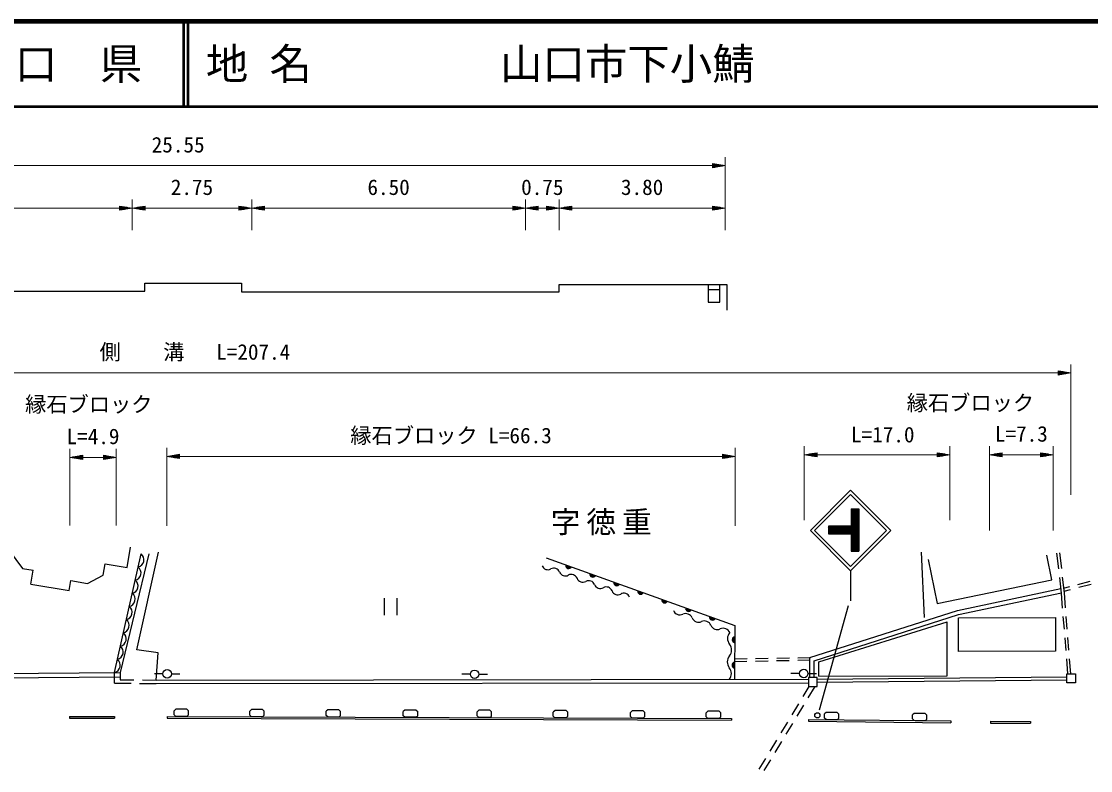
# Model space of a CAD drawing. Units: millimetres, scale not verified. Extents: x 40000 to 680000, y 20000 to 380000.
# Drawn here: x 348651 to 474601, y 291805 to 380000 of the extents above; entities that cross this region are included whole.
import ezdxf
from ezdxf.enums import TextEntityAlignment as Align

# ---------------------------------------------------------------- set-up
doc = ezdxf.new("R2010")
doc.units = ezdxf.units.MM
doc.header["$LTSCALE"] = 1000
for name, color, linetype, lineweight in [('M-BGD', 7, 'Continuous', 25), ('M-STR-HTXT', 7, 'Continuous', 13), ('M-STR-STRC', 7, 'Continuous', 25), ('M-STR-STRD', 7, 'Continuous', 25), ('M-TTL', 2, 'Continuous', 140), ('M-TTL-LINE', 7, 'Continuous', 50)]:
    doc.layers.add(name, color=color, linetype=linetype, lineweight=lineweight)
doc.layers.add('M-BGD-TXT', color=7, linetype='Continuous')
doc.layers.add('M-TTL-TXT', color=7, linetype='Continuous')
doc.styles.add('ＭＳ ゴシック', font='')
doc.styles.get('ＭＳ ゴシック').set_extended_font_data('MS Gothic')

msp = doc.modelspace()

# ---------------------------------------------------------------- hatches: boundary and pattern name
at = {"layer": 'M-STR-STRC'}
h = msp.add_hatch(dxfattribs=at)
h.set_pattern_fill('USER', color=256, style=0, pattern_type=2)
h.set_pattern_definition([(45, (961985, 443800), (-70.7128, 70.7128), []), (135, (961985, 443800), (-70.71634, -70.71634), [])])
h.paths.add_polyline_path([(443719, 319676), (443719, 320576), (446411, 320576), (446411, 322609), (447311, 322609), (447311, 317644), (446411, 317644), (446411, 319676)])

# ---------------------------------------------------------------- linework, layer by layer
at = {"layer": 'M-BGD'}
for p, q in [((430906, 348396), (429556, 348396)), ((361112, 315713), (361516, 318126)), ((455029, 309837), (454696, 317529)), ((471195, 315579), (470986, 317427)), ((358297, 314814), (358521, 316148)), ((358521, 316148), (361112, 315713)), ((359614, 303351), (362761, 317325)), ((455454, 316649), (456510, 311494)), ((470847, 315543), (470638, 317388)), ((349776, 313747), (350051, 315387)), ((349776, 313747), (354295, 312989)), ((354295, 312989), (354492, 314165)), ((354492, 314165), (356456, 313836)), ((356456, 313836), (358297, 314814)), ((471168, 312705), (470959, 314549)), ((471516, 312738), (471307, 314586)), ((473110, 313720), (474562, 314095)), ((473198, 313381), (474650, 313756)), ((458911, 310651), (471108, 313236)), ((459039, 310167), (471165, 312737)), ((471308, 310939), (471168, 312705)), ((471406, 313280), (472142, 313470)), ((471493, 312941), (472229, 313131)), ((471657, 310955), (471516, 312738)), ((391371, 312114), (391371, 310114)), ((392871, 312114), (392871, 310114)), ((441542, 305111), (458911, 310651)), ((442042, 304746), (459039, 310167)), ((471505, 308446), (471386, 309942)), ((471855, 308463), (471736, 309958)), ((442568, 304607), (457701, 309300)), ((457711, 302956), (457701, 309300)), ((471702, 305954), (471584, 307450)), ((472052, 305971), (471934, 307466)), ((432667, 304954), (434130, 304982)), ((435130, 305002), (436630, 305031)), ((437630, 305050), (439129, 305079)), ((440107, 304798), (441542, 304826)), ((440129, 305099), (441592, 305127)), ((441542, 302756), (441542, 305111)), ((471921, 303191), (471781, 304957)), ((472272, 303191), (472131, 304974)), ((432673, 304654), (434108, 304682)), ((435108, 304701), (436607, 304730)), ((437607, 304750), (439107, 304779)), ((442042, 302756), (442042, 304746)), ((442570, 302932), (442568, 304607)), ((314179, 302992), (360269, 303357)), ((314183, 302492), (360273, 302857)), ((359619, 302097), (359614, 303351)), ((360279, 302493), (361912, 302481)), ((362912, 302474), (364544, 302463)), ((365323, 303193), (364323, 303204)), ((364544, 302463), (441362, 302556)), ((366323, 303186), (367323, 303185)), ((401539, 303139), (400539, 303140)), ((402539, 303139), (403539, 303142)), ((440304, 303235), (439304, 303232)), ((441304, 303234), (442304, 303231)), ((442385, 302553), (471785, 302845)), ((442388, 302203), (471785, 302495)), ((442570, 302932), (457711, 302956)), ((359619, 302097), (361580, 302084)), ((362580, 302077), (364541, 302063)), ((364545, 302063), (441363, 302156)), ((440742, 300516), (441462, 301704)), ((441346, 300355), (442164, 301704)), ((366646, 298366), (366648, 298849)), ((366849, 299034), (366648, 298849)), ((368150, 299030), (366849, 299034)), ((368150, 299030), (368350, 298843)), ((368348, 298360), (368350, 298843)), ((375566, 298334), (375568, 298817)), ((375768, 299002), (375568, 298817)), ((377070, 298997), (375768, 299002)), ((377070, 298997), (377269, 298811)), ((377268, 298328), (377269, 298811)), ((384551, 298302), (384552, 298785)), ((384753, 298970), (384552, 298785)), ((386055, 298965), (384753, 298970)), ((386055, 298965), (386254, 298779)), ((386252, 298296), (386254, 298779)), ((393633, 298269), (393635, 298752)), ((393835, 298937), (393635, 298752)), ((395137, 298932), (393835, 298937)), ((395137, 298932), (395337, 298746)), ((395335, 298263), (395337, 298746)), ((402340, 298238), (402342, 298721)), ((402543, 298906), (402342, 298721)), ((403845, 298901), (402543, 298906)), ((403845, 298901), (404044, 298715)), ((404042, 298232), (404044, 298715)), ((411309, 298206), (411310, 298689)), ((411511, 298874), (411310, 298689)), ((412813, 298869), (411511, 298874)), ((412813, 298869), (413012, 298682)), ((413010, 298199), (413012, 298682)), ((420391, 298173), (420393, 298656)), ((420594, 298841), (420393, 298656)), ((421896, 298836), (420594, 298841)), ((421896, 298836), (422095, 298650)), ((422093, 298167), (422095, 298650)), ((429326, 298141), (429328, 298624)), ((429529, 298809), (429328, 298624)), ((430831, 298804), (429529, 298809)), ((430831, 298804), (431030, 298618)), ((431028, 298135), (431030, 298618)), ((439445, 298379), (440223, 299661)), ((440049, 298217), (440827, 299500)), ((443453, 298659), (443251, 298475)), ((444755, 298645), (443453, 298659)), ((444755, 298645), (444953, 298457)), ((453826, 298546), (453624, 298363)), ((455128, 298532), (453826, 298546)), ((455128, 298532), (455326, 298344)), ((366846, 298180), (366646, 298366)), ((368147, 298175), (366846, 298180)), ((368147, 298175), (368348, 298360)), ((375765, 298148), (375566, 298334)), ((377067, 298143), (375765, 298148)), ((377067, 298143), (377268, 298328)), ((384750, 298115), (384551, 298302)), ((386052, 298111), (384750, 298115)), ((386052, 298111), (386252, 298296)), ((393832, 298083), (393633, 298269)), ((395134, 298078), (393832, 298083)), ((395134, 298078), (395335, 298263)), ((402540, 298051), (402340, 298238)), ((403842, 298047), (402540, 298051)), ((403842, 298047), (404042, 298232)), ((411508, 298019), (411309, 298206)), ((412810, 298014), (411508, 298019)), ((412810, 298014), (413010, 298199)), ((420591, 297987), (420391, 298173)), ((421892, 297982), (420591, 297987)), ((421892, 297982), (422093, 298167)), ((429526, 297954), (429326, 298141)), ((430828, 297950), (429526, 297954)), ((430828, 297950), (431028, 298135)), ((438149, 296241), (438927, 297524)), ((438753, 296080), (439531, 297362)), ((443246, 297992), (443251, 298475)), ((443443, 297804), (443246, 297992)), ((444745, 297790), (443443, 297804)), ((444745, 297790), (444947, 297974)), ((444947, 297974), (444953, 298457)), ((453619, 297880), (453624, 298363)), ((453817, 297692), (453619, 297880)), ((455118, 297678), (453817, 297692)), ((455118, 297678), (455320, 297861)), ((455320, 297861), (455326, 298344)), ((436852, 294104), (437630, 295386)), ((437456, 293942), (438234, 295225)), ((435556, 291966), (436334, 293249)), ((436159, 291805), (436937, 293087))]:
    msp.add_line(p, q, dxfattribs=at)
for points in [[(302664, 343898), (302664, 348243), (325322, 348243), (325322, 349352), (326142, 349352), (326142, 348243), (363210, 348243), (363210, 349197), (374582, 349197), (374582, 348177), (411983, 348177), (411983, 349041), (431736, 349041), (431736, 346026)], [(429556, 349041), (429556, 346958), (430906, 346958), (430906, 349041)], [(347194, 317732), (348794, 315599), (350051, 315387)], [(364544, 302463), (364763, 305680), (362234, 306008), (364796, 317502)], [(363657, 317323), (360269, 303357), (360279, 302493)], [(410471, 316842), (432693, 308883), (432663, 302546)], [(456510, 311494), (470051, 314269), (469460, 317151)]]:
    msp.add_lwpolyline(points, dxfattribs=at)
for points in [[(470471, 305861), (459048, 305836), (459040, 309807), (470462, 309831)], [(441376, 301704), (442388, 301704), (442388, 302756), (441376, 302756)], [(472818, 302140), (471785, 302140), (471785, 303191), (472818, 303191)]]:
    msp.add_lwpolyline(points, close=True, dxfattribs=at)
for centre in [(365823, 303187), (402039, 303138), (440804, 303236)]:
    msp.add_circle(centre, 500, dxfattribs=at)
for centre, radius, start, end in [((362213, 316633), 883, 283.01955, 51.59059), ((361863, 315080), 883, 283.01955, 51.59059), ((410664, 316178), 723, 201.11131, 299.38497), ((411374, 314918), 723, 21.11131, 119.38497), ((412723, 315439), 723, 201.11131, 299.38497), ((413127, 315948), 354, 169.09248, 331.49766), ((413127, 315948), 283, 171.31652, 329.27362), ((413127, 315948), 212, 175.06285, 325.5273), ((413127, 315948), 142, 182.77458, 317.81557), ((413127, 315948), 100, 193.09224, 307.4979), ((413127, 315948), 100, 193.09224, 307.4979), ((413432, 314179), 723, 21.11131, 119.38497), ((415952, 314937), 354, 169.09248, 331.49766), ((415952, 314937), 283, 171.31652, 329.27362), ((415952, 314937), 212, 175.06285, 325.5273), ((415952, 314937), 142, 182.77458, 317.81557), ((415952, 314937), 100, 193.09224, 307.4979), ((415952, 314937), 100, 193.09224, 307.4979), ((361513, 313527), 883, 283.01955, 51.59059), ((414781, 314700), 723, 201.11131, 299.38497), ((415491, 313440), 723, 21.11131, 119.38497), ((416840, 313961), 723, 201.11131, 299.38497), ((418776, 313925), 354, 169.09248, 331.49766), ((418776, 313925), 283, 171.31652, 329.27362), ((418776, 313925), 212, 175.06285, 325.5273), ((418776, 313925), 142, 182.77458, 317.81557), ((418776, 313925), 100, 193.09224, 307.4979), ((418776, 313925), 100, 193.09224, 307.4979), ((361163, 311975), 883, 283.01955, 51.59059), ((417550, 312701), 723, 21.11131, 119.38497), ((418899, 313221), 723, 201.11131, 299.38497), ((419608, 311961), 723, 21.11131, 119.38497), ((421600, 312914), 354, 169.09248, 331.49766), ((421600, 312914), 283, 171.31652, 329.27362), ((421600, 312914), 212, 175.06285, 325.5273), ((421600, 312914), 142, 182.77458, 317.81557), ((421600, 312914), 100, 193.09224, 307.4979), ((421600, 312914), 100, 193.09224, 307.4979), ((360814, 310422), 883, 283.01955, 51.59059), ((424425, 311902), 354, 169.09248, 331.49766), ((424425, 311902), 283, 171.31652, 329.27362), ((424425, 311902), 212, 175.06285, 325.5273), ((424425, 311902), 142, 182.77458, 317.81557), ((424425, 311902), 100, 193.09224, 307.4979), ((424425, 311902), 100, 193.09224, 307.4979), ((426215, 310976), 831, 202.94155, 294.22668), ((426897, 309460), 831, 22.94155, 114.22668), ((427249, 310891), 354, 169.09248, 331.49766), ((427249, 310891), 283, 171.31652, 329.27362), ((427249, 310891), 212, 175.06285, 325.5273), ((427249, 310891), 142, 182.77458, 317.81557), ((427249, 310891), 100, 193.09224, 307.4979), ((427249, 310891), 100, 193.09224, 307.4979), ((430073, 309879), 354, 169.09248, 331.49766), ((430073, 309879), 283, 171.31652, 329.27362), ((430073, 309879), 212, 175.06285, 325.5273), ((430073, 309879), 142, 182.77458, 317.81557), ((430073, 309879), 100, 193.09224, 307.4979), ((430073, 309879), 100, 193.09224, 307.4979), ((360464, 308870), 883, 283.01955, 51.59059), ((428427, 310108), 831, 202.94155, 294.22668), ((429109, 308593), 831, 22.94155, 114.22668), ((430639, 309240), 831, 202.94155, 294.22668), ((360114, 307317), 883, 283.01955, 51.59059), ((431321, 307725), 831, 22.94155, 114.22668), ((432901, 307352), 1072, 139.44193, 219.32114), ((432739, 307214), 354, 98.52944, 260.93462), ((432739, 307214), 283, 100.75348, 258.71058), ((432739, 307214), 212, 104.49981, 254.96426), ((432739, 307214), 142, 112.21154, 247.25253), ((359764, 305764), 883, 283.01955, 51.59059), ((431243, 305994), 1072, 319.44193, 39.32114), ((432739, 307214), 100, 122.5292, 236.93486), ((432739, 307214), 100, 122.5292, 236.93486), ((359415, 304212), 883, 283.01955, 51.59059), ((432871, 304600), 1072, 139.44193, 219.32114), ((431213, 303242), 1072, 319.44193, 39.32114), ((432725, 304214), 354, 98.52944, 260.93462), ((432725, 304214), 283, 100.75348, 258.71058), ((432725, 304214), 212, 104.49981, 254.96426), ((432725, 304214), 142, 112.21154, 247.25253), ((432725, 304214), 100, 122.5292, 236.93486), ((432725, 304214), 100, 122.5292, 236.93486)]:
    msp.add_arc(centre, radius, start, end, dxfattribs=at)
at = {"layer": 'M-STR-HTXT'}
for p, q in [((431547, 355412), (431547, 364017)), ((329423, 363017), (361713, 363017)), ((361713, 363017), (375779, 363017)), ((375779, 363017), (408036, 363017)), ((408036, 363017), (411993, 363017)), ((411993, 363017), (430047, 363017)), ((431547, 363017), (430047, 363267)), ((430047, 363267), (430047, 362767)), ((430347, 363217), (430047, 363217)), ((430047, 363167), (430647, 363167)), ((430947, 363117), (430047, 363117)), ((430047, 363067), (431247, 363067)), ((431547, 363017), (430047, 362767)), ((431547, 363017), (430047, 363017)), ((430047, 362967), (431247, 362967)), ((430947, 362917), (430047, 362917)), ((430047, 362867), (430647, 362867)), ((430347, 362817), (430047, 362817)), ((361713, 355412), (361713, 359017)), ((375779, 355412), (375779, 359017)), ((408036, 355412), (408036, 359017)), ((411993, 355412), (411993, 359017)), ((330923, 358017), (360213, 358017)), ((361713, 358017), (360213, 358267)), ((360213, 358267), (360213, 357767)), ((360513, 358217), (360213, 358217)), ((360213, 358167), (360813, 358167)), ((361113, 358117), (360213, 358117)), ((360213, 358067), (361413, 358067)), ((361713, 358017), (360213, 357767)), ((361713, 358017), (360213, 358017)), ((360213, 357967), (361413, 357967)), ((361113, 357917), (360213, 357917)), ((360213, 357867), (360813, 357867)), ((360513, 357817), (360213, 357817)), ((361713, 358017), (363213, 358267)), ((361713, 358017), (363213, 357767)), ((361713, 358017), (363213, 358017)), ((363213, 358067), (362013, 358067)), ((363213, 357967), (362013, 357967)), ((362313, 358117), (363213, 358117)), ((362313, 357917), (363213, 357917)), ((363213, 358167), (362613, 358167)), ((363213, 357867), (362613, 357867)), ((362913, 358217), (363213, 358217)), ((362913, 357817), (363213, 357817)), ((363213, 357767), (363213, 358267)), ((363213, 358017), (374279, 358017)), ((375779, 358017), (374279, 358267)), ((374279, 358267), (374279, 357767)), ((374579, 358217), (374279, 358217)), ((374279, 358167), (374879, 358167)), ((375179, 358117), (374279, 358117)), ((374279, 358067), (375479, 358067)), ((375779, 358017), (374279, 357767)), ((375779, 358017), (374279, 358017)), ((374279, 357967), (375479, 357967)), ((375179, 357917), (374279, 357917)), ((374279, 357867), (374879, 357867)), ((374579, 357817), (374279, 357817)), ((375779, 358017), (377279, 358267)), ((375779, 358017), (377279, 357767)), ((375779, 358017), (377279, 358017)), ((377279, 358067), (376079, 358067)), ((377279, 357967), (376079, 357967)), ((376379, 358117), (377279, 358117)), ((376379, 357917), (377279, 357917)), ((377279, 358167), (376679, 358167)), ((377279, 357867), (376679, 357867)), ((376979, 358217), (377279, 358217)), ((376979, 357817), (377279, 357817)), ((377279, 357767), (377279, 358267)), ((377279, 358017), (406536, 358017)), ((408036, 358017), (406536, 358267)), ((406536, 358267), (406536, 357767)), ((406836, 358217), (406536, 358217)), ((406536, 358167), (407136, 358167)), ((407436, 358117), (406536, 358117)), ((406536, 358067), (407736, 358067)), ((408036, 358017), (406536, 357767)), ((408036, 358017), (406536, 358017)), ((406536, 357967), (407736, 357967)), ((407436, 357917), (406536, 357917)), ((406536, 357867), (407136, 357867)), ((406836, 357817), (406536, 357817)), ((408036, 358017), (409536, 358267)), ((408036, 358017), (409536, 357767)), ((408036, 358017), (409536, 358017)), ((409536, 358067), (408336, 358067)), ((409536, 357967), (408336, 357967)), ((408636, 358117), (409536, 358117)), ((408636, 357917), (409536, 357917)), ((409536, 358167), (408936, 358167)), ((409536, 357867), (408936, 357867)), ((409236, 358217), (409536, 358217)), ((409236, 357817), (409536, 357817)), ((409536, 357767), (409536, 358267)), ((409536, 358017), (410493, 358017)), ((411993, 358017), (410493, 358267)), ((410493, 358267), (410493, 357767)), ((410793, 358217), (410493, 358217)), ((410493, 358167), (411093, 358167)), ((411393, 358117), (410493, 358117)), ((410493, 358067), (411693, 358067)), ((411993, 358017), (410493, 357767)), ((411993, 358017), (410493, 358017)), ((410493, 357967), (411693, 357967)), ((411393, 357917), (410493, 357917)), ((410493, 357867), (411093, 357867)), ((410793, 357817), (410493, 357817)), ((411993, 358017), (413493, 358267)), ((411993, 358017), (413493, 357767)), ((411993, 358017), (413493, 358017)), ((413493, 358067), (412293, 358067)), ((413493, 357967), (412293, 357967)), ((412593, 358117), (413493, 358117)), ((412593, 357917), (413493, 357917)), ((413493, 358167), (412893, 358167)), ((413493, 357867), (412893, 357867)), ((413193, 358217), (413493, 358217)), ((413193, 357817), (413493, 357817)), ((413493, 357767), (413493, 358267)), ((413493, 358017), (430047, 358017)), ((431547, 358017), (430047, 358267)), ((430047, 358267), (430047, 357767)), ((430347, 358217), (430047, 358217)), ((430047, 358167), (430647, 358167)), ((430947, 358117), (430047, 358117)), ((430047, 358067), (431247, 358067)), ((431547, 358017), (430047, 357767)), ((431547, 358017), (430047, 358017)), ((430047, 357967), (431247, 357967)), ((430947, 357917), (430047, 357917)), ((430047, 357867), (430647, 357867)), ((430347, 357817), (430047, 357817)), ((472276, 338623), (470776, 338873)), ((470776, 338873), (470776, 338373)), ((471076, 338823), (470776, 338823)), ((472276, 324274), (472276, 339623)), ((267404, 338623), (470776, 338623)), ((470776, 338773), (471376, 338773)), ((471676, 338723), (470776, 338723)), ((470776, 338673), (471976, 338673)), ((472276, 338623), (470776, 338373)), ((472276, 338623), (470776, 338623)), ((470776, 338573), (471976, 338573)), ((471676, 338523), (470776, 338523)), ((470776, 338473), (471376, 338473)), ((471076, 338423), (470776, 338423)), ((354370, 320656), (354370, 329682)), ((354370, 328682), (355870, 328932)), ((355870, 328732), (354670, 328732)), ((354970, 328782), (355870, 328782)), ((355870, 328832), (355270, 328832)), ((355570, 328882), (355870, 328882)), ((355870, 328432), (355870, 328932)), ((359807, 328682), (358307, 328932)), ((358307, 328932), (358307, 328432)), ((358607, 328882), (358307, 328882)), ((358307, 328832), (358907, 328832)), ((359207, 328782), (358307, 328782)), ((358307, 328732), (359507, 328732)), ((359807, 320656), (359807, 329682)), ((365793, 320606), (365793, 329788)), ((365793, 328788), (367293, 329038)), ((365793, 328788), (367293, 328538)), ((365793, 328788), (367293, 328788)), ((367293, 328838), (366093, 328838)), ((367293, 328738), (366093, 328738)), ((366393, 328888), (367293, 328888)), ((367293, 328938), (366693, 328938)), ((366993, 328988), (367293, 328988)), ((367293, 328538), (367293, 329038)), ((367293, 328788), (431234, 328788)), ((432734, 328788), (431234, 329038)), ((431234, 329038), (431234, 328538)), ((431534, 328988), (431234, 328988)), ((431234, 328938), (431834, 328938)), ((432134, 328888), (431234, 328888)), ((431234, 328838), (432434, 328838)), ((432734, 328788), (431234, 328538)), ((432734, 328788), (431234, 328788)), ((431234, 328738), (432434, 328738)), ((432734, 320606), (432734, 329788)), ((440877, 321304), (440877, 329981)), ((440877, 328981), (442377, 329231)), ((440877, 328981), (442377, 328731)), ((440877, 328981), (442377, 328981)), ((442377, 329031), (441177, 329031)), ((442377, 328931), (441177, 328931)), ((441477, 329081), (442377, 329081)), ((441477, 328881), (442377, 328881)), ((442377, 329131), (441777, 329131)), ((442377, 328831), (441777, 328831)), ((442077, 329181), (442377, 329181)), ((442077, 328781), (442377, 328781)), ((442377, 328731), (442377, 329231)), ((442377, 328981), (456536, 328981)), ((458036, 328981), (456536, 329231)), ((456536, 329231), (456536, 328731)), ((456836, 329181), (456536, 329181)), ((456536, 329131), (457136, 329131)), ((457436, 329081), (456536, 329081)), ((456536, 329031), (457736, 329031)), ((458036, 328981), (456536, 328731)), ((458036, 328981), (456536, 328981)), ((456536, 328931), (457736, 328931)), ((457436, 328881), (456536, 328881)), ((456536, 328831), (457136, 328831)), ((456836, 328781), (456536, 328781)), ((458036, 321304), (458036, 329981)), ((462675, 320057), (462675, 329981)), ((462675, 328981), (464175, 329231)), ((462675, 328981), (464175, 328731)), ((462675, 328981), (464175, 328981)), ((464175, 329031), (462975, 329031)), ((464175, 328931), (462975, 328931)), ((463275, 329081), (464175, 329081)), ((463275, 328881), (464175, 328881)), ((464175, 329131), (463575, 329131)), ((464175, 328831), (463575, 328831)), ((463875, 329181), (464175, 329181)), ((463875, 328781), (464175, 328781)), ((464175, 328731), (464175, 329231)), ((464175, 328981), (468707, 328981)), ((470207, 328981), (468707, 329231)), ((468707, 329231), (468707, 328731)), ((469007, 329181), (468707, 329181)), ((468707, 329131), (469307, 329131)), ((469607, 329081), (468707, 329081)), ((468707, 329031), (469907, 329031)), ((470207, 328981), (468707, 328731)), ((470207, 328981), (468707, 328981)), ((468707, 328931), (469907, 328931)), ((469607, 328881), (468707, 328881)), ((468707, 328831), (469307, 328831)), ((469007, 328781), (468707, 328781)), ((470207, 320057), (470207, 329981)), ((354370, 328682), (355870, 328432)), ((354370, 328682), (355870, 328682)), ((355870, 328632), (354670, 328632)), ((354970, 328582), (355870, 328582)), ((355870, 328532), (355270, 328532)), ((355570, 328482), (355870, 328482)), ((355870, 328682), (358307, 328682)), ((359807, 328682), (358307, 328432)), ((359807, 328682), (358307, 328682)), ((358307, 328632), (359507, 328632)), ((359207, 328582), (358307, 328582)), ((358307, 328532), (358907, 328532)), ((358607, 328482), (358307, 328482)), ((366393, 328688), (367293, 328688)), ((367293, 328638), (366693, 328638)), ((366993, 328588), (367293, 328588)), ((432134, 328688), (431234, 328688)), ((431234, 328638), (431834, 328638)), ((431534, 328588), (431234, 328588))]:
    msp.add_line(p, q, dxfattribs=at)
at = {"layer": 'M-STR-STRC'}
for p, q in [((441592, 320071), (446329, 324808)), ((442087, 320071), (446329, 324313)), ((446329, 324808), (451067, 320071)), ((446329, 324313), (450572, 320071)), ((446411, 322609), (447311, 322609)), ((446411, 322609), (446411, 320576)), ((447311, 322609), (447311, 317644)), ((441592, 320071), (446329, 315333)), ((442087, 320071), (446329, 315828)), ((446411, 320576), (443719, 320576)), ((443719, 320576), (443719, 319676)), ((446329, 315828), (450572, 320071)), ((446329, 315333), (451067, 320071)), ((443719, 319676), (446411, 319676)), ((446411, 319676), (446411, 317644)), ((446411, 317644), (447311, 317644)), ((446329, 315333), (446329, 311777)), ((446038, 311204), (442630, 298933))]:
    msp.add_line(p, q, dxfattribs=at)
msp.add_circle((442415, 298307), 305, dxfattribs=at)
at = {"layer": 'M-STR-STRD'}
for p, q in [((354312, 298168), (359610, 298175)), ((354312, 298168), (354312, 297968)), ((354312, 297968), (359611, 297975)), ((359610, 298175), (359611, 297975)), ((365831, 298184), (365830, 297984)), ((365830, 297984), (432299, 297744)), ((365831, 298184), (432300, 297944)), ((432300, 297944), (432299, 297744)), ((441373, 297827), (441371, 297627)), ((441371, 297627), (458140, 297445)), ((441373, 297827), (458142, 297645)), ((458142, 297645), (458140, 297445)), ((462818, 297607), (462817, 297407)), ((462817, 297407), (467512, 297394)), ((462818, 297607), (467512, 297594)), ((467512, 297594), (467512, 297394))]:
    msp.add_line(p, q, dxfattribs=at)
at = {"layer": 'M-TTL'}
msp.add_line((680000, 380000), (40000, 380000), dxfattribs=at)
at = {"layer": 'M-TTL-LINE'}
for p, q in [((367750, 380000), (367750, 370000)), ((368250, 380000), (368250, 370000)), ((40000, 370000), (680000, 370000))]:
    msp.add_line(p, q, dxfattribs=at)

# ---------------------------------------------------------------- texts
at = {"layer": 'M-BGD-TXT', "insert": (417306, 319511), "char_height": 2566, "attachment_point": 8, "style": 'ＭＳ ゴシック'}
msp.add_mtext('\\T1.2;字徳重', dxfattribs=at)
at = {"layer": 'M-STR-HTXT', "style": 'ＭＳ ゴシック'}
for s, p in [('25.55', (367117, 364017)), ('2.75', (368746, 359017)), ('6.50', (391908, 359017)), ('0.75', (410015, 359017)), ('3.80', (421770, 359017)), ('側\u3000\u3000溝   L=207.4', (369090, 339623)), ('縁石ブロック', (460443, 333633)), ('縁石ブロック', (356590, 333458)), ('L=4.9', (357088, 329682)), ('縁石ブロック L=66.3', (399263, 329788)), ('L=17.0', (450117, 329892)), ('L=7.3', (466441, 329981))]:
    msp.add_text(s, height=1833, dxfattribs=at).set_placement(p, align=Align.BOTTOM_CENTER)
at = {"layer": 'M-TTL-TXT', "style": 'ＭＳ ゴシック'}
msp.add_text('山\u3000口\u3000県', height=3666, dxfattribs=at).set_placement((350375, 375000), align=Align.MIDDLE_CENTER)
for s, p in [('地 名', (370380, 375000)), ('山口市下小鯖', (405024, 375000))]:
    msp.add_text(s, height=3666, dxfattribs=at).set_placement(p, align=Align.MIDDLE_LEFT)

doc.saveas('drawing.dxf')
